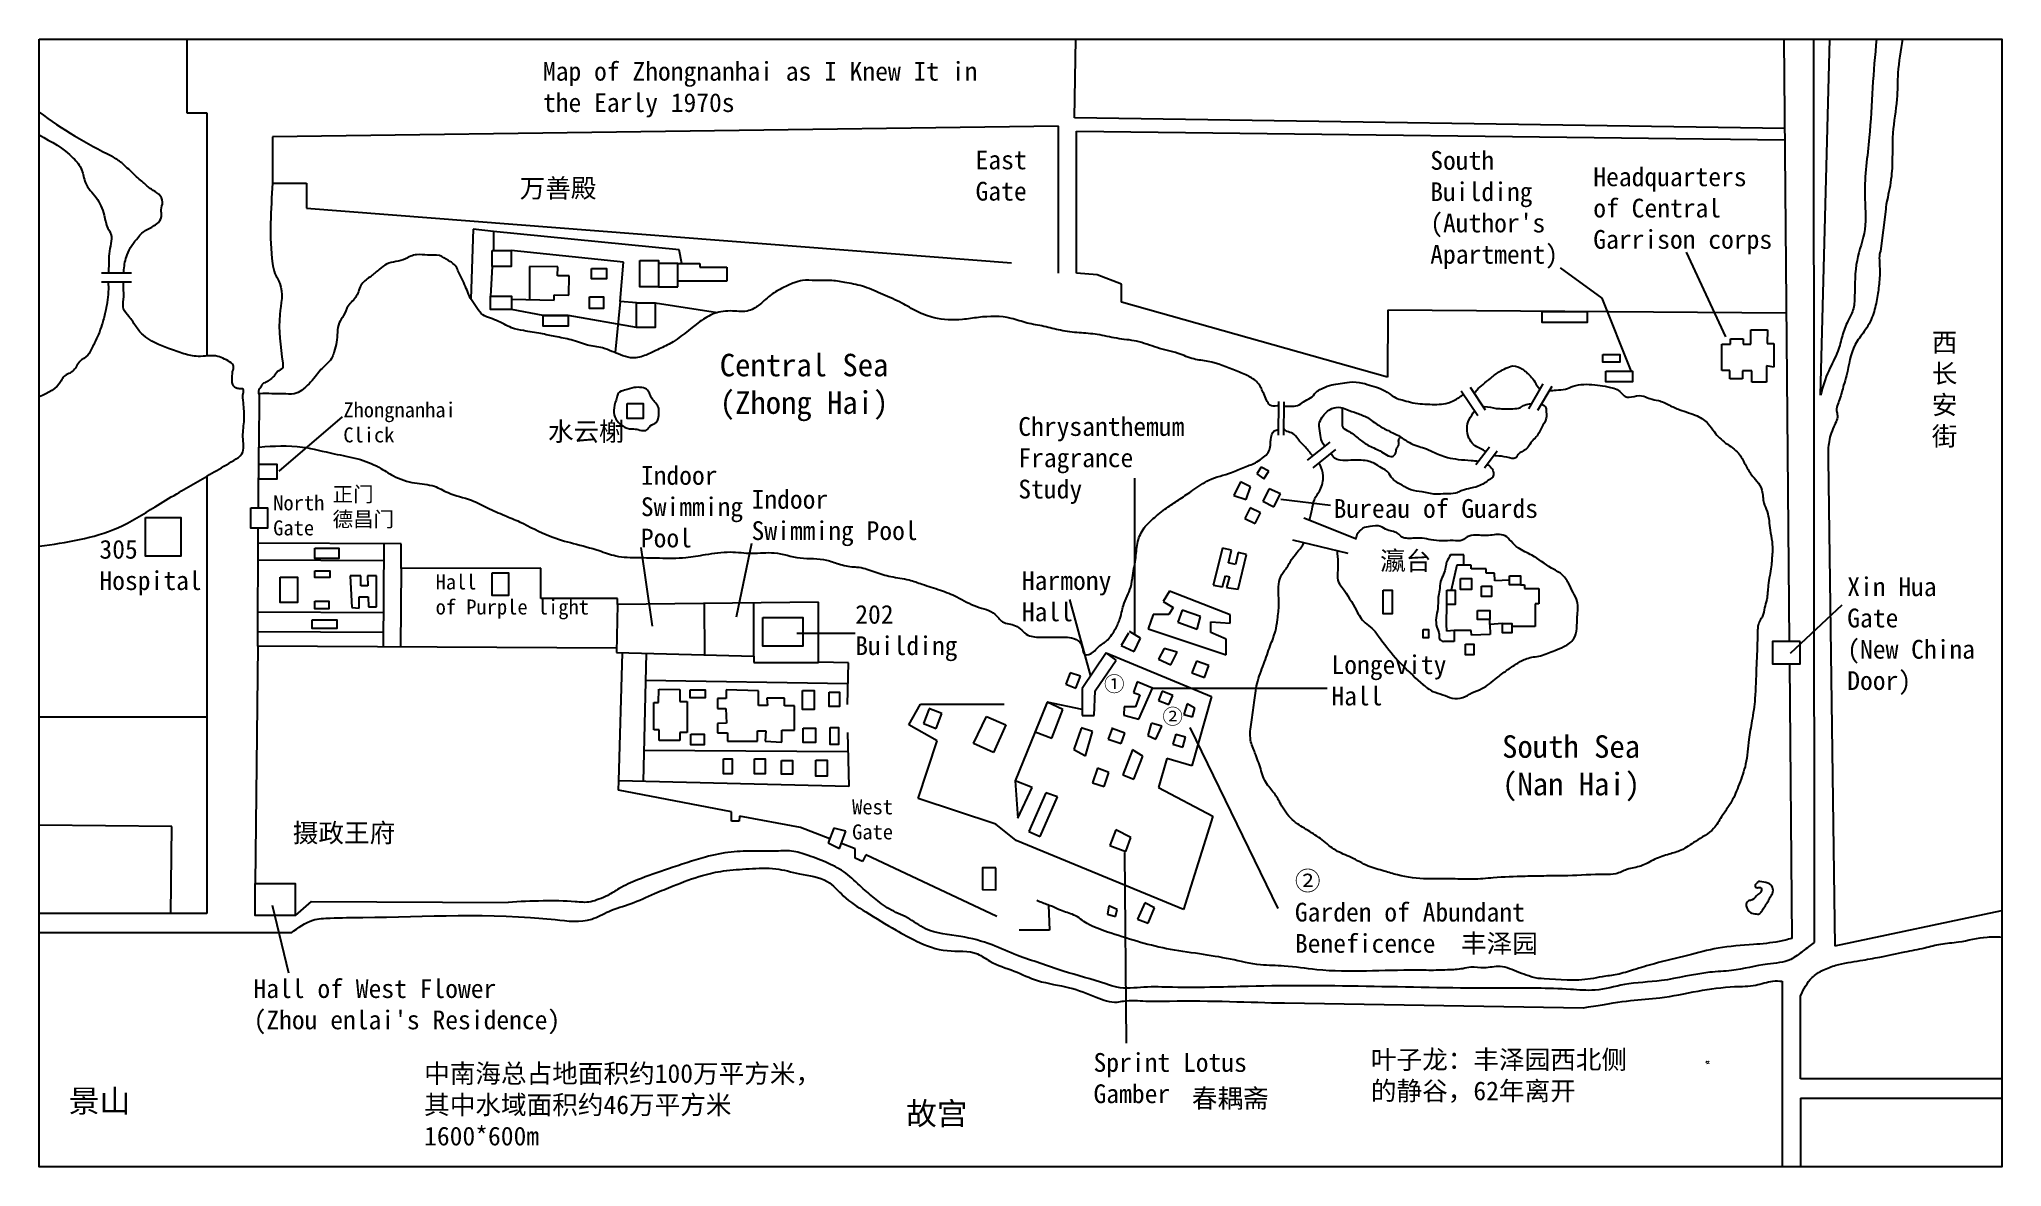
# Model space of a CAD drawing. Header units: millimetres. Extents: x 4473 to 6040, y 1902 to 2803.
import ezdxf

# ---------------------------------------------------------------- set-up
doc = ezdxf.new("R2010")
doc.units = ezdxf.units.MM
doc.linetypes.add('DOT', pattern=[0.25, 0, -0.25])
doc.layers.add('标注', color=5, linetype='Continuous')
doc.styles.add('w', font='', dxfattribs={"height": 15})
doc.styles.get('w').set_extended_font_data('SimSun')

msp = doc.modelspace()

# ---------------------------------------------------------------- linework, layer by layer
at = {"linetype": 'ByBlock'}
for p, q in [((4590.5, 2802.9), (4590.5, 2744.1)), ((5299.4, 2740), (5300.3, 2802.9)), ((5865.9, 2802.9), (5870, 2321.7)), ((5889.5, 2802.9), (5890.1, 2081.3)), ((5895.1, 2518.5), (5902.4, 2802.9)), ((4590.5, 2744.1), (4606.5, 2744.1)), ((4606.5, 2744.1), (4606.5, 2549.9)), ((5286.5, 2733.4), (4658.9, 2724.8)), ((5286.5, 2616.1), (5286.5, 2733.4)), ((5866.5, 2731.6), (5299.4, 2740)), ((5300.9, 2616.1), (5300.9, 2729.5)), ((5300.9, 2729.5), (5866.5, 2722.6)), ((5866.5, 2731.6), (5866.5, 2731.6)), ((4658.9, 2724.8), (4658.9, 2687.9)), ((4658.9, 2687.9), (4686.1, 2687.9)), ((4686.1, 2687.9), (4686.1, 2667.9)), ((4686.1, 2667.9), (5248.9, 2624.2)), ((5947.2, 2667.1), (5942.9, 2633.6)), ((4819.1, 2651.1), (4817.1, 2595.6)), ((4835.4, 2649.2), (4819.1, 2651.1)), ((4983.7, 2634.6), (4835.4, 2649.2)), ((4835.4, 2649.2), (4835.4, 2634.1)), ((4939.2, 2624.9), (4849.4, 2634.1)), ((4985.8, 2623.8), (4983.7, 2634.6)), ((4834.3, 2621.4), (4833, 2597.7)), ((4886.7, 2621.1), (4864, 2621.4)), ((4864, 2621.4), (4864, 2594.9)), ((4886.5, 2613.9), (4886.7, 2621.1)), ((4936.4, 2593.5), (4939.2, 2624.9)), ((4982.6, 2623.8), (4967.2, 2623.8)), ((4982.6, 2605.2), (4982.6, 2623.8)), ((4982.6, 2623.8), (5000.2, 2623.8)), ((5000.2, 2623.8), (5000.2, 2620.8)), ((5000.2, 2620.8), (5021.7, 2620.8)), ((5021.7, 2620.8), (5021.7, 2609.7)), ((4522.2, 2616.2), (4546.2, 2616.2)), ((4522.2, 2609), (4546.2, 2609.2)), ((4895.8, 2613.8), (4886.5, 2613.9)), ((4895.6, 2598.4), (4895.8, 2613.8)), ((4967.2, 2605.2), (4982.6, 2605.2)), ((5021.7, 2609.7), (4982.6, 2609.7)), ((5317.3, 2614.6), (5300.9, 2616.1)), ((5336.7, 2607.2), (5317.3, 2614.6)), ((5336.7, 2592.9), (5336.7, 2607.2)), ((4849.7, 2595.3), (4849.7, 2595.3)), ((4849.7, 2595.3), (4883.7, 2594.4)), ((4875, 2582.1), (4849.7, 2587.1)), ((4883.7, 2594.4), (4883.8, 2598.7)), ((4883.8, 2598.7), (4895.6, 2598.4)), ((4936.4, 2593.5), (4932.6, 2552.5)), ((4949.4, 2592.2), (4936.4, 2593.5)), ((4964.5, 2592.2), (5014.3, 2584.5)), ((5549.2, 2532.9), (5336.7, 2592.9)), ((5549.5, 2586.4), (5549.2, 2532.9)), ((5867.7, 2584.1), (5549.5, 2586.4)), ((4894.9, 2582.1), (4875, 2582.1)), ((4949.4, 2572.5), (4894.9, 2582.1)), ((5839.5, 2559.2), (5839.5, 2570.8)), ((5839.5, 2570.8), (5852.7, 2570.8)), ((5852.7, 2570.8), (5852.4, 2559.9)), ((5867.7, 2584.1), (5867.7, 2584.1)), ((5816.2, 2538.3), (5816.2, 2559.4)), ((5816.2, 2559.4), (5823.2, 2559.4)), ((5823.2, 2559.4), (5823.2, 2563.6)), ((5823.2, 2563.6), (5833.3, 2563.6)), ((5833.3, 2563.6), (5833.3, 2559.2)), ((5833.3, 2559.2), (5839.5, 2559.2)), ((5852.4, 2559.9), (5857.9, 2559.9)), ((5857.9, 2559.9), (5857.9, 2540.9)), ((5857.9, 2540.9), (5851.8, 2541.9)), ((5851.8, 2541.9), (5851.8, 2528.9)), ((5615.3, 2524.8), (5627.2, 2506.9)), ((5673.4, 2527.5), (5661.8, 2507.7)), ((5680.4, 2525.4), (5669.1, 2506.3)), ((5822.7, 2538.3), (5816.2, 2538.3)), ((5822.7, 2531.6), (5822.7, 2538.3)), ((5832.8, 2531.6), (5822.7, 2531.6)), ((5840.2, 2538.1), (5832.8, 2538.1)), ((5832.8, 2538.1), (5832.8, 2531.6)), ((5840.2, 2528.9), (5840.2, 2538.1)), ((5851.8, 2528.9), (5840.2, 2528.9)), ((4648.3, 2519.5), (4647.8, 2477.1)), ((5462.2, 2513.5), (5462, 2486.7)), ((5466.6, 2513.3), (5466.3, 2486.5)), ((5608.2, 2522.1), (5621.3, 2502.3)), ((4647.6, 2428.6), (4647.8, 2477.1)), ((5485.4, 2466.7), (5503.6, 2481.1)), ((5630.6, 2477), (5619.9, 2462.8)), ((5448.4, 2461), (5444.9, 2455.6)), ((5454.6, 2457.8), (5448.4, 2461)), ((5489.8, 2460.6), (5507.9, 2475.1)), ((5636.9, 2473.9), (5626.6, 2460.3)), ((5901.2, 2467.4), (5906.5, 2078.7)), ((4606.5, 2453.8), (4606.5, 2104.3)), ((5431.8, 2449.4), (5426.5, 2438.5)), ((5439.9, 2445.3), (5431.8, 2449.4)), ((5436.3, 2435.1), (5439.9, 2445.3)), ((5444.9, 2455.6), (5450.6, 2451.8)), ((5450.6, 2451.8), (5454.6, 2457.8)), ((5426.5, 2438.5), (5436.3, 2435.1)), ((5454.8, 2443.7), (5449.7, 2433.9)), ((5449.7, 2433.9), (5458.5, 2429.4)), ((5463.7, 2439.6), (5454.8, 2443.7)), ((5458.5, 2429.4), (5463.7, 2439.6)), ((5439.5, 2428.5), (5435.2, 2420.1)), ((5435.2, 2420.1), (5443.5, 2415.9)), ((5447.9, 2424.6), (5439.5, 2428.5)), ((5443.5, 2415.9), (5447.9, 2424.6)), ((5482.5, 2420.5), (5524.4, 2403.7)), ((4647.1, 2318.1), (4647.5, 2412.3)), ((4761.5, 2399.7), (4647.5, 2400.2)), ((4747.7, 2399.7), (4747.2, 2317.5)), ((4761.5, 2380), (4761.5, 2399.7)), ((5473.4, 2402.9), (5517.6, 2392.3)), ((4747.6, 2386.2), (4647.4, 2386.6)), ((5417.6, 2396.3), (5410, 2366.7)), ((5424.6, 2394.7), (5417.6, 2396.2)), ((5422.3, 2384.5), (5424.6, 2394.7)), ((5428, 2383.3), (5422.3, 2384.5)), ((5430.1, 2392.7), (5428, 2383.3)), ((5430, 2363.5), (5436.7, 2391.1)), ((5436.7, 2391.1), (5430.1, 2392.7)), ((5610.3, 2390.9), (5599.7, 2390.9)), ((5604.5, 2382.7), (5600, 2362.8)), ((5616.1, 2382.7), (5604.5, 2382.7)), ((5610.3, 2382.7), (5610.3, 2390.9)), ((5616.1, 2379.8), (5616.1, 2382.7)), ((4720.9, 2374.3), (4722.1, 2349)), ((4729.3, 2374.3), (4720.9, 2374.3)), ((4729.3, 2366.1), (4729.3, 2374.3)), ((4741.8, 2374.3), (4734.6, 2374.3)), ((4734.6, 2374.3), (4735, 2366.1)), ((4741.8, 2349.4), (4741.8, 2374.3)), ((4761.5, 2380), (4761.1, 2317.5)), ((4873.1, 2380.4), (4761.5, 2380)), ((4873.1, 2356), (4873.1, 2380.4)), ((5410, 2366.7), (5417.5, 2365.4)), ((5417.5, 2365.4), (5419.8, 2374.1)), ((5419.8, 2374.1), (5423, 2373.3)), ((5423, 2373.3), (5420.8, 2364.8)), ((5628, 2379.8), (5616.1, 2379.8)), ((5628, 2376.4), (5628, 2379.8)), ((5634.7, 2376.4), (5628, 2376.4)), ((5635, 2370.1), (5634.7, 2376.4)), ((5646.6, 2370.6), (5635, 2370.1)), ((5655.4, 2367), (5658.7, 2367)), ((5658.7, 2367), (5658.7, 2364.2)), ((4728, 2348.4), (4728, 2357.5)), ((4728, 2357.5), (4735.2, 2357.5)), ((4735, 2366.1), (4729.3, 2366.1)), ((4735.2, 2357.5), (4735.6, 2349.4)), ((4934.3, 2356), (4873.1, 2356)), ((4934.3, 2351.2), (4933.6, 2313)), ((4934.3, 2351.2), (4934.3, 2356)), ((5094.8, 2353.1), (4934.3, 2351.2)), ((5004.1, 2311), (5003.7, 2352)), ((5043.2, 2309.9), (5043.2, 2352.5)), ((5094.8, 2305), (5094.8, 2353.1)), ((5375.1, 2361.9), (5370.1, 2353.8)), ((5370.1, 2353.8), (5378, 2348.9)), ((5423.7, 2343.1), (5375.1, 2361.9)), ((5420.8, 2364.8), (5430, 2363.5)), ((5596.3, 2335.7), (5596.7, 2351.3)), ((5658.7, 2364.2), (5670.1, 2364.2)), ((5670.1, 2351.8), (5667.2, 2351.8)), ((5667.2, 2351.8), (5667.2, 2333.7)), ((5670.1, 2364.2), (5670.1, 2351.8)), ((4747.4, 2344.6), (4647.2, 2345.1)), ((4722.1, 2349), (4728, 2348.4)), ((4735.6, 2349.4), (4741.8, 2349.4)), ((5362.2, 2343.2), (5358.2, 2331.8)), ((5374.5, 2343.2), (5362.2, 2343.2)), ((5378, 2348.9), (5374.5, 2343.2)), ((5381.8, 2337.1), (5397.3, 2331.6)), ((5385.2, 2346.7), (5381.9, 2337.1)), ((5399.8, 2341.6), (5385.2, 2346.7)), ((5397.3, 2331.6), (5399.8, 2341.6)), ((5408.2, 2329), (5408.2, 2337.4)), ((5408.2, 2337.4), (5423.7, 2336.3)), ((5423.7, 2336.3), (5423.7, 2343.1)), ((5596.7, 2330), (5596.3, 2335.7)), ((5631, 2335.2), (5631, 2339.3)), ((5641, 2336.1), (5631, 2335.2)), ((5631, 2335.2), (5631.2, 2327.2)), ((4647.2, 2329.7), (4747.3, 2329.1)), ((5342.5, 2328.4), (5336.6, 2318.4)), ((5351.9, 2324.4), (5343.3, 2329.6)), ((5347, 2313.7), (5351.9, 2324.4)), ((5358.2, 2331.8), (5420.3, 2311.2)), ((5420.3, 2323.7), (5408.2, 2329)), ((5420.3, 2311.2), (5420.3, 2323.7)), ((5602.6, 2321.6), (5594, 2321.6)), ((5602.6, 2330.4), (5596.7, 2330)), ((5616.2, 2330.4), (5602.6, 2330.4)), ((5602.6, 2330.4), (5602.6, 2321.6)), ((5616.3, 2326.8), (5616.2, 2330.4)), ((5631.2, 2327.2), (5616.3, 2326.8)), ((5667.2, 2333.7), (5648.5, 2333.7)), ((4647.1, 2318.1), (4644.9, 2128.3)), ((4933.6, 2316.5), (4647.1, 2318.1)), ((4933.6, 2316.5), (4933.6, 2316.5)), ((4933.6, 2313), (5043.2, 2309.9)), ((4935.4, 2210.3), (4938.3, 2312.8)), ((4957.3, 2312.3), (4954.8, 2209.9)), ((5043.2, 2309.9), (5043.1, 2305)), ((5043.1, 2305), (5094.8, 2305)), ((5118.7, 2304.8), (5094.8, 2305.3)), ((5118.1, 2271.4), (5118.7, 2304.8)), ((5324.7, 2312.6), (5305.5, 2284.2)), ((5315.8, 2282.4), (5332.5, 2306.9)), ((5332.5, 2306.9), (5324.7, 2312.6)), ((5324.7, 2312.6), (5408.8, 2277.8)), ((5336.6, 2318.4), (5347, 2313.7)), ((5371, 2316.2), (5366.5, 2307.7)), ((5366.5, 2307.7), (5376.2, 2303)), ((5381.2, 2313.3), (5371, 2316.2)), ((5376.2, 2303), (5381.2, 2313.3)), ((5396.7, 2306), (5392.9, 2296.8)), ((5406.6, 2302.5), (5396.7, 2306)), ((5870.2, 2303.9), (5872.1, 2084.4)), ((4956.8, 2290.8), (5118.4, 2288.1)), ((5295.9, 2296.6), (5292.4, 2287.7)), ((5304.2, 2294), (5295.9, 2296.6)), ((5300.4, 2284.5), (5304.2, 2294)), ((5349.3, 2289.4), (5346.3, 2281)), ((5361.5, 2284.5), (5349.3, 2289.4)), ((5392.9, 2296.8), (5403.2, 2293)), ((5403.2, 2293), (5406.6, 2302.5)), ((4963.3, 2251.1), (4963.3, 2273.1)), ((4963.3, 2273.1), (4967.2, 2273.1)), ((4967.2, 2273.1), (4967.3, 2283.6)), ((4967.6, 2283.6), (4984.2, 2283.4)), ((4984.2, 2283.4), (4984.2, 2273.8)), ((4984.2, 2273.8), (4990.1, 2273.8)), ((4990.1, 2273.8), (4990.1, 2248.9)), ((5021, 2276.2), (5014.3, 2276.2)), ((5014.3, 2276.2), (5014.3, 2268.3)), ((5046.9, 2282.4), (5021, 2283.1)), ((5021, 2283.1), (5021, 2276.2)), ((5046.9, 2270.7), (5046.9, 2282.4)), ((5067.7, 2276.4), (5053.6, 2276.4)), ((5053.6, 2276.4), (5054.1, 2270.7)), ((5067.7, 2270.2), (5067.7, 2276.4)), ((5277.5, 2273.3), (5252, 2210.4)), ((5277.5, 2273.3), (5267.8, 2249.5)), ((5290, 2267.3), (5277.5, 2273.3)), ((5305.5, 2267.3), (5277.5, 2273.3)), ((5292.4, 2287.7), (5300.4, 2284.5)), ((5305.5, 2284.2), (5305.5, 2262.5)), ((5315.1, 2262.5), (5315.8, 2282.4)), ((5346.3, 2281), (5351.4, 2279.2)), ((5351.4, 2279.2), (5348, 2269.4)), ((5350.8, 2259.8), (5361.5, 2284.5)), ((5369.2, 2282), (5366.5, 2274.7)), ((5366.5, 2274.7), (5374.5, 2271.3)), ((5377.7, 2278.7), (5369.2, 2282)), ((5374.5, 2271.3), (5377.7, 2278.7)), ((5408.8, 2277.8), (5393.1, 2222.5)), ((4606.5, 2261.2), (4472.6, 2261.2)), ((5014.3, 2268.3), (5020.8, 2268.3)), ((5020.8, 2268.3), (5021.5, 2256.6)), ((5054.1, 2270.7), (5046.9, 2270.7)), ((5075.6, 2270.2), (5067.7, 2270.2)), ((5075.6, 2250.8), (5075.6, 2270.2)), ((5167, 2255.2), (5176.3, 2271.6)), ((5176.3, 2271.6), (5243.1, 2271.6)), ((5182.9, 2267.5), (5178.6, 2256.1)), ((5193.3, 2264.3), (5183.1, 2268.2)), ((5188.8, 2252.3), (5193.3, 2264.3)), ((5218.6, 2240.2), (5229.1, 2261.8)), ((5229.1, 2261.8), (5244.4, 2255.1)), ((5281.3, 2244.4), (5290, 2267.3)), ((5305.5, 2262.5), (5315.1, 2262.5)), ((5339, 2269.4), (5338.8, 2262.8)), ((5338.8, 2262.8), (5350.8, 2259.8)), ((5348, 2269.4), (5339, 2269.4)), ((5389.2, 2272), (5386.7, 2263.5)), ((5386.7, 2263.5), (5393.6, 2261.5)), ((5395.4, 2268.5), (5389.2, 2272)), ((5393.6, 2261.5), (5395.4, 2268.5)), ((4967.6, 2251.1), (4963.3, 2251.1)), ((4967.6, 2242.5), (4967.6, 2251.1)), ((4984.2, 2242.5), (4967.6, 2242.5)), ((4990.1, 2248.9), (4984.2, 2248.9)), ((4984.2, 2248.9), (4984.2, 2242.5)), ((5021.5, 2256.6), (5014.3, 2256.1)), ((5014.3, 2256.1), (5014.3, 2248.7)), ((5014.3, 2248.7), (5022.2, 2248.7)), ((5022.2, 2248.7), (5022.2, 2242.2)), ((5022.2, 2242.2), (5046.2, 2242.2)), ((5046.2, 2242.2), (5046.2, 2250.3)), ((5046.2, 2250.3), (5052.7, 2250.3)), ((5052.7, 2250.3), (5052.2, 2242)), ((5052.2, 2242), (5065.6, 2241.2)), ((5065.6, 2241.2), (5065.6, 2250.8)), ((5065.6, 2250.8), (5075.6, 2250.8)), ((5118.1, 2248.9), (5119.1, 2205.9)), ((5189.7, 2242.3), (5167, 2255.2)), ((5174.5, 2196.3), (5189.7, 2242.3)), ((5178.6, 2256.1), (5188.8, 2252.3)), ((5244.4, 2255.1), (5234.7, 2233.1)), ((5267.8, 2249.5), (5281.3, 2244.4)), ((5304.5, 2252.1), (5298.8, 2235.5)), ((5313.7, 2249.7), (5304.7, 2252.7)), ((5308.1, 2230.5), (5313.7, 2249.7)), ((5329.7, 2252.9), (5326.2, 2243.6)), ((5326.2, 2243.6), (5336.5, 2240.1)), ((5339.4, 2248.5), (5329.5, 2252.3)), ((5336.5, 2240.1), (5339.4, 2248.5)), ((5360.5, 2256.1), (5357.8, 2246.6)), ((5357.8, 2246.6), (5364.2, 2243.6)), ((5369.1, 2254.1), (5360.7, 2256.6)), ((5364.2, 2243.6), (5369.1, 2254.1)), ((5380.2, 2247.6), (5377.7, 2239.6)), ((5387.9, 2245.3), (5380.2, 2247.5)), ((5385.7, 2237.4), (5387.9, 2245.3)), ((4955.4, 2234.9), (5118.4, 2233.9)), ((5234.7, 2233.1), (5218.6, 2240.2)), ((5298.8, 2235.5), (5308.1, 2230.5)), ((5345.7, 2235.1), (5337.9, 2215.2)), ((5353.9, 2230.2), (5345.7, 2235.1)), ((5346.7, 2211.8), (5353.9, 2230.2)), ((5373, 2228.2), (5366.5, 2205.1)), ((5393.1, 2222.5), (5373, 2228.2)), ((5377.7, 2239.6), (5385.7, 2237.4)), ((4935.2, 2202.9), (4935.4, 2210.3)), ((5119.1, 2205.9), (4935.4, 2210.3)), ((5252, 2210.4), (5254, 2180.5)), ((5265.4, 2205), (5252, 2210.4)), ((5317.7, 2220.5), (5313.7, 2208.8)), ((5326.7, 2217.1), (5317.7, 2220.5)), ((5322.9, 2205.8), (5326.7, 2217.1)), ((5337.9, 2215.2), (5346.7, 2211.8)), ((5025.4, 2185.6), (4935.2, 2202.9)), ((5236.5, 2175.8), (5174.5, 2196.3)), ((5254, 2180.5), (5265.4, 2205)), ((5276.4, 2200.7), (5262.9, 2169.8)), ((5271.9, 2165.9), (5285.8, 2197.7)), ((5285.8, 2197.7), (5276.4, 2200.7)), ((5313.7, 2208.8), (5322.9, 2205.8)), ((5366.5, 2205.1), (5409.7, 2182.3)), ((5025.4, 2178.2), (5025.4, 2185.6)), ((5031.9, 2182.2), (5031.6, 2178.2)), ((5080.4, 2173.1), (5031.9, 2182.2)), ((5409.7, 2182.3), (5386.4, 2107.7)), ((4578.4, 2173.9), (4472.6, 2175.1)), ((4577.6, 2104.3), (4578.4, 2173.9)), ((5031.6, 2178.2), (5025.4, 2178.2)), ((5103.8, 2164), (5080.4, 2173.1)), ((5107, 2172.7), (5102.7, 2160.9)), ((5116.8, 2170.1), (5107, 2172.7)), ((5111.6, 2156.4), (5116.8, 2170.1)), ((5252.6, 2162.8), (5236.5, 2175.8)), ((5386.4, 2107.7), (5252.6, 2162.8)), ((5262.9, 2169.8), (5271.9, 2165.9)), ((5332.2, 2171.2), (5327.6, 2158.7)), ((5344.4, 2165.1), (5332.2, 2171.2)), ((5340.3, 2154), (5344.4, 2165.1)), ((5102.7, 2160.9), (5111.6, 2156.4)), ((5124.1, 2156), (5113.1, 2160.3)), ((5124.1, 2148.7), (5124.1, 2156)), ((5130.1, 2145.9), (5124.1, 2148.7)), ((5132.7, 2151.4), (5130.1, 2145.9)), ((5237.4, 2102.1), (5132.7, 2151.4)), ((5327.6, 2158.7), (5340.3, 2154)), ((4606.5, 2104.3), (4472.6, 2104.3)), ((4689.6, 2114), (4676.8, 2102.9)), ((4689.6, 2114), (4847, 2113.3)), ((5278.6, 2111.1), (5279.2, 2091.2)), ((5326.6, 2110.5), (5325.6, 2103.9)), ((5325.6, 2103.9), (5332.1, 2102.1)), ((5333.5, 2107.5), (5326.6, 2110.5)), ((5332.1, 2102.1), (5333.5, 2107.5)), ((5355.5, 2112.8), (5349.5, 2100)), ((5363.1, 2108.9), (5355.5, 2112.8)), ((5358.1, 2096.6), (5363.1, 2108.9)), ((5906.5, 2078.7), (6039.8, 2106.8)), ((4673.9, 2088.9), (4472.6, 2088.9)), ((5279.2, 2091.2), (5255.2, 2091.2)), ((5349.5, 2100), (5358.1, 2096.6)), ((5864.5, 2050.4), (5864.5, 1902.1)), ((5879.1, 1972.4), (5879.1, 2038.5)), ((5467, 2032.9), (5705.7, 2029.1)), ((6039.8, 1972.4), (5879.1, 1972.4)), ((5879.1, 1956.8), (5879.1, 1902.1)), ((5879.1, 1956.8), (6039.8, 1956.8))]:
    msp.add_line(p, q, dxfattribs=at)
for points in [[(4472.6, 2802.9), (6039.8, 2802.9), (6039.8, 1902.1), (4472.6, 1902.1)], [(4834.3, 2634.1), (4849.4, 2634.1), (4849.4, 2621.4), (4834.3, 2621.4)], [(4913.5, 2619.8), (4925.5, 2619.8), (4925.5, 2611.5), (4913.5, 2611.5)], [(4952.3, 2626.1), (4967.2, 2626.1), (4967.2, 2605.2), (4952.3, 2605.2)], [(4833, 2597.7), (4849.7, 2597.7), (4849.7, 2587.1), (4833, 2587.1)], [(4911.9, 2597.2), (4923.1, 2597.2), (4923.1, 2587.9), (4911.9, 2587.9)], [(4949.4, 2592.2), (4964.5, 2592.2), (4964.5, 2572.5), (4949.4, 2572.5)], [(4875, 2582.1), (4894.9, 2582.1), (4894.9, 2573.6), (4875, 2573.6)], [(5672.8, 2585.5), (5708.6, 2585.5), (5708.6, 2576.7), (5672.8, 2576.7)], [(5721.1, 2551.1), (5734.9, 2551.1), (5734.9, 2545), (5721.1, 2545)], [(5723.7, 2537.6), (5744.8, 2537.6), (5744.8, 2529.1), (5723.7, 2529.1)], [(4942.1, 2511.8), (4954.9, 2511.8), (4954.9, 2500), (4942.1, 2500)], [(4647.8, 2463.5), (4662.4, 2463.5), (4662.4, 2451.4), (4647.8, 2451.4)], [(4557.3, 2420.9), (4585.7, 2420.9), (4585.7, 2389.9), (4557.3, 2389.9)], [(4641.6, 2428.6), (4654.9, 2428.6), (4654.9, 2412.3), (4641.6, 2412.3)], [(4692.5, 2396.3), (4711.8, 2396.3), (4711.8, 2388), (4692.5, 2388)], [(4664.9, 2373.2), (4678.9, 2373.2), (4678.9, 2352.8), (4664.9, 2352.8)], [(4692.5, 2378.1), (4704.6, 2378.1), (4704.6, 2372.8), (4692.5, 2372.8)], [(4834.2, 2376.6), (4847.4, 2376.6), (4847.4, 2358.4), (4834.2, 2358.4)], [(5607.6, 2372.1), (5616.4, 2372.1), (5616.4, 2363.3), (5607.6, 2363.3)], [(5646.6, 2374.3), (5655.4, 2374.3), (5655.4, 2367), (5646.6, 2367)], [(4692.5, 2353.9), (4703.9, 2353.9), (4703.9, 2347.8), (4692.5, 2347.8)], [(5545.9, 2362.8), (5553.1, 2362.8), (5553.1, 2343.8), (5545.9, 2343.8)], [(5596.7, 2362.8), (5603.3, 2362.8), (5603.3, 2351.3), (5596.7, 2351.3)], [(5624.2, 2366), (5632.2, 2366), (5632.2, 2357.7), (5624.2, 2357.7)], [(4690.6, 2339.1), (4710.3, 2339.1), (4710.3, 2332), (4690.6, 2332)], [(5050.5, 2341), (5082.4, 2341), (5082.4, 2317.9), (5050.5, 2317.9)], [(5621, 2346.5), (5631.1, 2346.5), (5631.1, 2339.3), (5621, 2339.3)], [(5641, 2336.1), (5648.5, 2336.1), (5648.5, 2328.6), (5641, 2328.6)], [(5577.7, 2331.2), (5582.1, 2331.2), (5582.1, 2324.7), (5577.7, 2324.7)], [(5611.6, 2319.5), (5618.3, 2319.5), (5618.3, 2311.2), (5611.6, 2311.2)], [(5878.7, 2321.7), (5856.6, 2321.7), (5856.6, 2303.9), (5878.7, 2303.9)], [(4992.3, 2283.1), (5004.3, 2283.1), (5004.3, 2276.7), (4992.3, 2276.7)], [(5082.2, 2282.6), (5091.4, 2282.6), (5091.4, 2267.3), (5082.2, 2267.3)], [(5103.4, 2281.3), (5111.6, 2281.3), (5111.6, 2269.7), (5103.4, 2269.7)], [(4993, 2247.7), (5003.6, 2247.7), (5003.6, 2239.1), (4993, 2239.1)], [(5082.6, 2252.6), (5092.5, 2252.6), (5092.5, 2241), (5082.6, 2241)], [(5104.1, 2253), (5110.9, 2253), (5110.9, 2239.3), (5104.1, 2239.3)], [(5019.1, 2228.1), (5025.9, 2228.1), (5025.9, 2216.1), (5019.1, 2216.1)], [(5043.7, 2228.1), (5052.2, 2228.1), (5052.2, 2216.1), (5043.7, 2216.1)], [(5065.2, 2226.7), (5074, 2226.7), (5074, 2215.8), (5065.2, 2215.8)], [(5092.8, 2227), (5101.7, 2227), (5101.7, 2214.1), (5092.8, 2214.1)], [(5236.4, 2140.8), (5225.9, 2140.8), (5225.9, 2123.5), (5236.4, 2123.3)], [(4644.9, 2128.3), (4676.8, 2128.3), (4676.8, 2102.9), (4644.9, 2102.9)]]:
    msp.add_lwpolyline(points, close=True, dxfattribs=at)
at = {"linetype": 'DOT'}
msp.add_circle((5804.9, 1985.4), 1, dxfattribs=at)
at = {"linetype": 'ByBlock'}
msp.add_arc((4680.3, 3022.3), 346.7, 233.1855, 244.4528, dxfattribs=at)
for points in [[(5939.7, 2802.9), (5936.6, 2764.2), (5934, 2724.3), (5930.4, 2678.8), (5930.4, 2650.9), (5924.2, 2626.1), (5922.3, 2597.6), (5920.9, 2586.4), (5916.9, 2577.7), (5912.5, 2566.1), (5908.9, 2553.7), (5901.6, 2538.1), (5895.1, 2518.5)], [(4658.9, 2687.9), (4658.9, 2623.8), (4660.7, 2615.8), (4664.7, 2607.7), (4664.7, 2583), (4667, 2544), (4666.7, 2540.1), (4662.9, 2537.4), (4660.7, 2534.5), (4657.9, 2531.8), (4654.4, 2529.3), (4651, 2527.5), (4648.9, 2524.1), (4648, 2522.8), (4648.3, 2519.5), (4648.4, 2519.5)], [(4947.6, 2524.7), (4958.4, 2522.5), (4960.2, 2519.2), (4961.9, 2515.7), (4967, 2508.7), (4967.4, 2505), (4966.8, 2499.5), (4965.2, 2496.8), (4960.5, 2494), (4957.8, 2490.9), (4948.4, 2491.5), (4943.9, 2491.7), (4936.5, 2495.4), (4932.2, 2501.1), (4931.6, 2508.5), (4933.8, 2516.7), (4935.1, 2520.2), (4940, 2522.4), (4947.6, 2524.7)], [(5513, 2508.5), (5513, 2503.1), (5513, 2498.2), (5513.6, 2493), (5518.6, 2489.5), (5526.7, 2483.4), (5534.6, 2478.1), (5544.5, 2473.3), (5549.9, 2470.1), (5553.8, 2469.9), (5555.7, 2472), (5556.4, 2475.4), (5558.2, 2479.2), (5558.2, 2482.7), (5559.7, 2485.1)], [(5509, 2394.4), (5509.6, 2384.7), (5509.6, 2378.6), (5509.6, 2370.6), (5513, 2364.9), (5524.4, 2346.6), (5531.3, 2336.7), (5537, 2332.1), (5542.7, 2325.2), (5546.9, 2319.5), (5577.8, 2287.2), (5585.4, 2281.9), (5593.4, 2279.2), (5601, 2276.5), (5609.4, 2276.9), (5616.6, 2280.7), (5624.6, 2284.1), (5636.4, 2292.5), (5644.4, 2298.6), (5652.4, 2303.9), (5660.4, 2308.1), (5671.5, 2310.4), (5682.9, 2314.6), (5690.1, 2317.6), (5698.1, 2324.1), (5700.4, 2332.1), (5700.8, 2341.6), (5700.8, 2353.8), (5697.4, 2361), (5693.9, 2368.2), (5688.2, 2375.5), (5680.2, 2380.4), (5664.5, 2390.6), (5653.6, 2396.5), (5647.9, 2401.8), (5643.1, 2406.1), (5637.3, 2407.2), (5631.4, 2406.6), (5619.6, 2406.6), (5612.9, 2405.3), (5608.9, 2402.6), (5601.7, 2402.3), (5592.6, 2402.1), (5584.1, 2402.9), (5576.9, 2404.2), (5569.4, 2404.2), (5560, 2405.8), (5558.4, 2407.4), (5549.1, 2410.9), (5543.7, 2413.6), (5535.2, 2413.6), (5529.6, 2412.2), (5528, 2410.9), (5525.3, 2407.7), (5523.8, 2404)], [(5599.7, 2390.9), (5596.5, 2385.2), (5595.7, 2381), (5594, 2375.5), (5591.7, 2369.6), (5590.8, 2362.5), (5589.8, 2356.8), (5589.4, 2348), (5588.1, 2340.7), (5588.7, 2333.1), (5590.4, 2327.6), (5590.8, 2323.9), (5594, 2321.6)], [(5846.5, 2130.1), (5856.8, 2125.3), (5856.6, 2120.4), (5854.9, 2117.4), (5852.9, 2113.7), (5848, 2106.1), (5846.5, 2104.3), (5842.5, 2104.2), (5838.3, 2105.7), (5836.3, 2108.8), (5835.7, 2112.1), (5837.6, 2114.4), (5840.5, 2115.3), (5845.1, 2119.6), (5847.8, 2122.3), (5847.2, 2125.2), (5843.5, 2125.1), (5842.9, 2127.3), (5844, 2128.3), (5844.8, 2129.4), (5846.5, 2130.1)], [(5662, 2054.5), (5654.2, 2057.3), (5639.2, 2062), (5626.5, 2061), (5615.9, 2061.4), (5609.4, 2060.3), (5597.3, 2059.3), (5588.1, 2059), (5572.3, 2059.1), (5492.7, 2059.5), (5466.8, 2062.4), (5447.8, 2063.4), (5423.8, 2067.9), (5399.2, 2072.1), (5372.7, 2076.3), (5325.7, 2089.6), (5309.5, 2096.4), (5298.8, 2103.2), (5288.2, 2107), (5281.7, 2109.9), (5278.1, 2111.2), (5269.2, 2114.8)], [(5879.1, 2038.5), (5888.4, 2053.3), (5897, 2059.1), (5907.4, 2063), (5926.8, 2066.8), (5942.5, 2069.6), (5962.3, 2073.7), (5978.3, 2077), (5991.2, 2080), (6005.2, 2081.7), (6028.2, 2085.6), (6039.8, 2085.6)]]:
    msp.add_spline(points, degree=3, dxfattribs=at)
for points, knots in [([(5960.6, 2802.9), (5959.1, 2794), (5956.3, 2778.1), (5956.7, 2752.9), (5951.3, 2726.3), (5953.4, 2700), (5949.2, 2678.4), (5947, 2668.8), (5947.2, 2667.1)], [0, 0, 0, 0, 27.189451, 48.203678, 75.320445, 107.737653, 127.171335, 139.647365, 139.647365, 139.647365, 139.647365]), ([(4472.6, 2726.4), (4482.2, 2721.1), (4495.3, 2714), (4507.4, 2699.3), (4508.6, 2686.4), (4519, 2676.7), (4524.6, 2664), (4526, 2653.3), (4530.8, 2646.7), (4529.9, 2639.3), (4528, 2631.7), (4528.1, 2623.7), (4527.9, 2618.6), (4527.8, 2616.2)], [0, 0, 0, 0, 32.795351, 44.360394, 55.139927, 69.746594, 85.128489, 96.200114, 101.47327, 108.772594, 117.124221, 125.3416, 132.440702, 132.440702, 132.440702, 132.440702]), ([(4540, 2616.2), (4540.1, 2617.1), (4540.4, 2621.9), (4541.7, 2629.7), (4546.3, 2638.2), (4551.5, 2644.9), (4557.9, 2651.4), (4566.1, 2654), (4570.9, 2660.6), (4569.4, 2666.9), (4572, 2673), (4568.4, 2679.8), (4561.4, 2683), (4554.9, 2689.1), (4546.8, 2695.9), (4539.4, 2703.8), (4533.4, 2707.7), (4530.8, 2709.4)], [389.316192, 389.316192, 389.316192, 389.316192, 391.788216, 403.897071, 412.468869, 420.501235, 429.548759, 439.043967, 445.880534, 451.355026, 457.505978, 464.581334, 471.587786, 480.238087, 491.231018, 503.288269, 512.578053, 512.578053, 512.578053, 512.578053]), ([(5942.9, 2633.6), (5941.6, 2630.5), (5942.7, 2619.2), (5942.1, 2608.1), (5940.1, 2594.7), (5937.3, 2581.6), (5930.7, 2569.6), (5919, 2556), (5917.8, 2539.8), (5913, 2525.3), (5911.1, 2515.7), (5907, 2507.8), (5909.5, 2500.6), (5904.6, 2492.1), (5901, 2480.5), (5901.1, 2471.6), (5901.2, 2467.4)], [172.653868, 172.653868, 172.653868, 172.653868, 183.404818, 197.560559, 210.018091, 223.191316, 237.691881, 250.483272, 276.063775, 284.151816, 296.001464, 306.298788, 307.972213, 318.380416, 332.676406, 345.007645, 345.007645, 345.007645, 345.007645]), ([(5462.4, 2510), (5462, 2510), (5459.5, 2509.9), (5455, 2509.4), (5452.6, 2515), (5449.9, 2520.6), (5446.8, 2528.4), (5438.3, 2534.2), (5424.5, 2539.4), (5410.1, 2545.5), (5393.9, 2546.9), (5380.9, 2552.9), (5365.2, 2555.9), (5349.4, 2562.4), (5333, 2563.4), (5318, 2567.5), (5302.8, 2568.2), (5288.5, 2569.9), (5274.9, 2573.8), (5261.5, 2575.6), (5244.8, 2582), (5226.9, 2581.6), (5206.7, 2578.1), (5189.6, 2578.7), (5173.5, 2584.9), (5160.8, 2593), (5146.4, 2598.6), (5132.2, 2605.5), (5118.3, 2608.2), (5105.2, 2610.6), (5093.4, 2609.7), (5083.2, 2610.8), (5074.4, 2608.2), (5066.2, 2604.3), (5056.6, 2599.1), (5050.2, 2592.6), (5044.2, 2588.1), (5037.1, 2584.6), (5025.6, 2586.4), (5011.8, 2584.9), (4995, 2574.4), (4981.6, 2561.5), (4965.5, 2554.6), (4955.8, 2549.6), (4945.6, 2547.4), (4937, 2550.7), (4929.7, 2553.6), (4921.2, 2557.1), (4909.8, 2558), (4897.7, 2563.2), (4885, 2565.1), (4872.4, 2568.1), (4860.7, 2569.7), (4848.4, 2572.2), (4838.1, 2578.9), (4826.1, 2581.5), (4821, 2590), (4816.6, 2595.8), (4814.2, 2602.3), (4811.6, 2608.8), (4807.9, 2615.3), (4805.4, 2622.8), (4798.5, 2626.5), (4792, 2631.2), (4782.8, 2630), (4775.2, 2631.3), (4769.1, 2629.8), (4764.1, 2626.7), (4757.4, 2625.3), (4749.9, 2623.8), (4743.7, 2618.8), (4737.5, 2613.3), (4728.8, 2607.9), (4726.9, 2597), (4718.8, 2590.7), (4716.2, 2582.5), (4709.9, 2574), (4711.1, 2563.2), (4708.4, 2554.3), (4706.7, 2548.6), (4702.7, 2543.4), (4697.1, 2539.2), (4692.9, 2532.7), (4687.8, 2527.6), (4682.8, 2522.2), (4675.4, 2518.8), (4667.1, 2520), (4658.4, 2519.4), (4651.4, 2520.2), (4648.6, 2519.6), (4648.4, 2519.5)], [975.595044, 975.595044, 975.595044, 975.595044, 976.760277, 982.547753, 987.420787, 993.013061, 1001.777733, 1011.649042, 1022.702115, 1046.222342, 1057.895451, 1071.153904, 1088.708482, 1105.710397, 1121.776629, 1137.624123, 1152.225606, 1167.239972, 1180.772252, 1194.564071, 1207.614355, 1233.841629, 1246.800431, 1269.494226, 1283.936661, 1297.85778, 1314.505211, 1330.264183, 1344.861111, 1356.814958, 1370.001346, 1380.482834, 1387.125268, 1397.113728, 1407.722598, 1419.709955, 1424.307227, 1429.903011, 1443.09372, 1457.773137, 1470.939117, 1501.396404, 1513.038286, 1523.026743, 1534.311555, 1542.76372, 1550.045906, 1557.960015, 1570.359591, 1583.832089, 1596.961458, 1608.697928, 1622.760742, 1632.518697, 1645.977258, 1659.250214, 1667.026457, 1674.390169, 1681.081302, 1687.772432, 1695.192432, 1704.102366, 1709.8915, 1717.954844, 1727.455005, 1736.234913, 1741.124807, 1745.897603, 1753.782208, 1761.43872, 1768.412953, 1777.004902, 1786.75234, 1797.462818, 1807.571001, 1816.051001, 1822.842707, 1838.304454, 1846.12155, 1850.920527, 1856.184029, 1865.406459, 1871.665072, 1879.048956, 1887.103455, 1893.5813, 1902.595219, 1911.371929, 1920.623051, 1921.472871, 1921.472871, 1921.472871, 1921.472871]), ([(4472.6, 2397.8), (4494.2, 2400.9), (4527.3, 2405.6), (4561.2, 2427), (4581.4, 2439.3), (4602.7, 2451.6), (4619.4, 2461.3), (4637.3, 2472), (4634.2, 2485.8), (4636.8, 2498.7), (4635.8, 2511.2), (4634.8, 2518.3), (4636.2, 2523.7), (4633.1, 2523.6), (4630.2, 2523.7), (4626.5, 2526.4), (4626.9, 2531.7), (4626.3, 2536.5), (4628.5, 2541.6), (4625.1, 2545.3), (4620.7, 2547.4), (4612.1, 2551.3), (4600.7, 2548.4), (4587.5, 2551.6), (4572.8, 2557), (4557.9, 2562.6), (4549.3, 2573.8), (4544.9, 2581), (4538.7, 2587.1), (4540.3, 2595.8), (4539.9, 2603), (4539.8, 2607.7), (4539.8, 2609.1)], [0, 0, 0, 0, 64.564472, 98.620358, 118.875881, 136.057292, 171.601759, 179.823977, 193.634612, 207.351284, 220.747219, 229.263098, 231.696205, 233.547968, 236.607474, 241.361007, 244.720353, 251.722158, 256.324686, 259.367139, 265.370038, 271.248914, 287.079558, 298.5431, 311.443471, 334.577997, 344.08339, 353.031293, 360.458643, 368.062104, 377.794534, 382.219536, 382.219536, 382.219536, 382.219536]), ([(4527.7, 2609.1), (4527.7, 2606.4), (4527.9, 2600.9), (4526.9, 2592.8), (4525.2, 2583.9), (4522.9, 2575.4), (4520, 2567.3), (4517.2, 2561.3), (4514.5, 2555.8), (4511.7, 2549.6), (4503.5, 2545.9), (4500.6, 2536.3), (4492, 2534.7), (4487.6, 2523.9), (4479.6, 2520.3), (4472.6, 2517.2)], [139.622002, 139.622002, 139.622002, 139.622002, 147.54702, 156.111732, 164.164507, 174.568345, 182.650411, 190.001478, 194.216424, 201.311925, 209.534142, 219.331488, 228.365071, 231.497091, 253.008801, 253.008801, 253.008801, 253.008801]), ([(5618.4, 2520.2), (5619.2, 2520.8), (5621.4, 2523.6), (5625.8, 2527.4), (5631.9, 2532.2), (5637.7, 2537.2), (5643.8, 2540), (5650.1, 2543), (5657.6, 2539.6), (5662.8, 2534.4), (5667.5, 2529.2), (5669.1, 2524.7), (5671, 2523.4), (5671, 2523.4)], [166.384479, 166.384479, 166.384479, 166.384479, 169.47002, 176.310701, 184.195675, 192.928086, 198.844405, 204.692553, 212.655128, 221.217302, 226.879855, 233.938749, 234.025624, 234.025624, 234.025624, 234.025624]), ([(5678.4, 2522.1), (5680.3, 2522.2), (5684.5, 2522.8), (5691.3, 2522.6), (5696.7, 2525.7), (5706, 2527.7), (5716.2, 2527), (5726.3, 2525), (5732.7, 2523.5), (5736.2, 2520.3), (5739.7, 2516), (5746.6, 2517.9), (5753.3, 2518.7), (5759.3, 2515.1), (5766.6, 2514.5), (5774.2, 2510.6), (5784.3, 2505.8), (5795.6, 2503.2), (5805.3, 2496.7), (5810.9, 2487.7), (5819.1, 2479.8), (5829.8, 2473.6), (5834.7, 2463.4), (5839, 2455.6), (5844.8, 2449.6), (5849.4, 2442.2), (5848.8, 2433.2), (5852.9, 2425.6), (5854, 2418.2), (5854.8, 2410.1), (5856.6, 2401.8), (5856.9, 2393.8), (5856.1, 2387.1), (5855.8, 2381), (5854.4, 2374.1), (5852.9, 2365.4), (5852.9, 2356.6), (5850.1, 2348.7), (5849.6, 2343), (5846.9, 2338.9), (5844.9, 2334.8), (5844.7, 2326.6), (5844.5, 2315.2), (5843.5, 2297.4), (5843.3, 2278.3), (5840.7, 2259.2), (5837.1, 2241.9), (5836.4, 2224.5), (5830.3, 2208.2), (5824.7, 2193.6), (5816.4, 2182.8), (5809.2, 2169.7), (5796, 2163.3), (5785.1, 2154.7), (5773.5, 2151.7), (5762.5, 2148.3), (5752.3, 2141.5), (5740.9, 2140.5), (5732, 2135.3), (5715.7, 2135.8), (5697.5, 2134.5), (5676.2, 2134.4), (5656.4, 2134.1), (5636.7, 2133.4), (5617.5, 2131.3), (5599.9, 2132.4), (5579.9, 2131.5), (5561.3, 2133.7), (5545.9, 2138.6), (5533, 2141.9), (5521, 2149.4), (5507.4, 2154.1), (5497.3, 2163.5), (5485.9, 2170.8), (5473.5, 2177.9), (5465.2, 2188.6), (5460.1, 2199.9), (5451.5, 2208), (5448, 2220.2), (5444, 2231.8), (5438.6, 2243.9), (5440.6, 2257.8), (5443, 2272.6), (5444.4, 2288.7), (5450.6, 2303.3), (5455.1, 2317.4), (5459.9, 2328.9), (5461.5, 2340.1), (5463.1, 2352), (5461.7, 2363.4), (5463.1, 2373.7), (5469, 2380.3), (5473.8, 2390.1), (5480.2, 2396.2), (5482.6, 2400.7)], [241.543975, 241.543975, 241.543975, 241.543975, 247.210656, 254.501211, 261.211281, 265.593849, 282.736396, 291.134936, 296.803904, 301.957126, 305.276961, 312.391942, 320.360401, 325.459625, 332.465331, 341.9381, 350.97953, 365.782995, 376.595823, 384.814217, 397.383706, 410.532405, 420.675398, 430.590091, 437.244634, 445.546873, 455.842455, 463.102746, 470.803027, 478.236443, 487.531624, 496.212027, 501.896577, 507.701561, 514.783655, 522.751705, 534.182183, 540.882108, 547.815674, 550.809528, 555.497957, 561.312372, 575.056605, 589.949868, 614.531034, 632.516356, 647.596543, 667.48043, 684.290116, 699.426604, 714.093341, 725.19323, 743.042894, 756.531024, 766.479491, 778.59977, 791.005841, 802.52103, 812.027771, 820.91298, 850.461941, 867.339905, 884.503851, 909.985823, 926.614669, 942.348701, 962.656557, 986.603906, 997.918268, 1011.123939, 1026.470717, 1040.032761, 1053.70038, 1067.278136, 1080.680776, 1096.127672, 1107.011242, 1117.591734, 1130.540728, 1144.189452, 1154.879546, 1169.178348, 1185.060143, 1200.376624, 1217.005792, 1232.461602, 1244.723325, 1254.307875, 1266.363663, 1280.36819, 1288.830697, 1296.441658, 1306.197457, 1321.715071, 1321.715071, 1321.715071, 1321.715071]), ([(5466.5, 2509.7), (5468.7, 2509.6), (5472.8, 2509.6), (5479, 2510.3), (5483.5, 2514.5), (5489.3, 2516.6), (5492.5, 2522), (5498.4, 2524.4), (5504.4, 2527.2), (5511.8, 2527.7), (5519.8, 2529.5), (5528.6, 2528.8), (5536.6, 2525.9), (5544.1, 2524), (5550.2, 2520.3), (5555.3, 2516.1), (5561.5, 2514.7), (5570.3, 2511.9), (5582.7, 2511.1), (5596.4, 2511), (5605, 2515.5), (5608.9, 2518.5), (5610.2, 2519)], [4.176444, 4.176444, 4.176444, 4.176444, 10.810564, 16.474452, 22.115388, 28.599738, 34.43502, 39.781785, 47.390696, 54.151059, 61.776689, 71.902917, 79.915075, 87.247912, 94.957621, 101.427103, 106.646277, 113.720851, 129.18052, 143.830451, 153.690501, 158.037588, 158.037588, 158.037588, 158.037588]), ([(5499.3, 2477.7), (5499.2, 2477.8), (5498.2, 2479), (5496.1, 2482.2), (5495.8, 2488.4), (5493.8, 2495.1), (5496.8, 2500.8), (5500.2, 2505.1), (5505.1, 2508.4), (5511.3, 2509.5), (5517.7, 2506.4), (5525, 2504.2), (5534, 2500.8), (5541.4, 2494.4), (5550.3, 2490), (5558.9, 2486), (5565.9, 2480.8), (5572.7, 2477.9), (5579.2, 2476.3), (5583.2, 2474.4), (5585.4, 2473.3), (5589.2, 2471.6), (5595.8, 2468.8), (5606.3, 2467), (5614.5, 2466.6), (5619.9, 2466.1), (5621.9, 2465.7), (5622.1, 2465.7)], [206.941145, 206.941145, 206.941145, 206.941145, 207.297113, 211.609634, 218.141552, 225.550574, 231.648716, 236.42747, 241.982632, 248.941188, 254.212732, 262.880112, 271.928401, 282.639643, 291.745272, 301.850822, 310.920645, 317.73843, 323.771252, 331.012773, 331.012773, 331.012773, 343.54258, 352.344417, 362.79315, 368.280084, 368.747808, 368.747808, 368.747808, 368.747808]), ([(5625.5, 2509.5), (5625.8, 2509.5), (5629.6, 2509.4), (5634.7, 2507.9), (5642.5, 2507.6), (5648.8, 2507.5), (5654.9, 2508.1), (5659.1, 2511.2), (5662.2, 2511.5), (5664.1, 2511.6)], [133.650855, 133.650855, 133.650855, 133.650855, 134.722047, 144.430211, 149.978334, 157.728538, 163.736157, 167.649744, 173.03475, 173.03475, 173.03475, 173.03475]), ([(5672, 2511.1), (5673.8, 2510.7), (5676, 2509.4), (5676, 2504.5), (5676.6, 2498.9), (5672.6, 2493.7), (5669.7, 2486.4), (5664.1, 2481.7), (5660.3, 2474.2), (5653.9, 2472.9), (5651.4, 2466.7), (5643.7, 2469.6), (5638.4, 2469.8), (5634.8, 2470.2), (5634.1, 2470.3)], [179.754312, 179.754312, 179.754312, 179.754312, 185.09897, 188.437705, 193.230771, 201.807998, 206.755558, 216.721062, 223.287977, 230.758665, 233.931369, 240.953143, 249.513221, 251.544639, 251.544639, 251.544639, 251.544639]), ([(5627.7, 2473.2), (5627, 2473.8), (5624.3, 2475.8), (5619.2, 2477.4), (5614.4, 2482.8), (5612.5, 2489.8), (5613.1, 2497.8), (5616.5, 2502.5), (5618.5, 2505.5), (5618.9, 2506)], [84.804232, 84.804232, 84.804232, 84.804232, 87.554668, 94.65211, 100.656744, 108.355987, 115.766782, 123.863329, 125.802991, 125.802991, 125.802991, 125.802991]), ([(4648.3, 2477.1), (4659.8, 2477.9), (4680.1, 2479.2), (4705.8, 2471.7), (4726.7, 2468.4), (4742.7, 2462.2), (4756.4, 2452.8), (4771.5, 2447.6), (4787.2, 2447.4), (4801, 2438.7), (4816.3, 2436.1), (4830.6, 2428.1), (4843.6, 2422.7), (4860.5, 2415.7), (4877.8, 2405.9), (4899.7, 2399.8), (4917.4, 2395.5), (4934.2, 2388.9), (4950.7, 2388.9), (4969.3, 2388.4), (4987.2, 2388.1), (5005.9, 2391.5), (5023.6, 2394.2), (5041.8, 2391.3), (5060.7, 2394.1), (5080, 2386.8), (5097.9, 2388.8), (5111.5, 2383.1), (5120.3, 2381.4), (5130.2, 2381), (5139.8, 2377.1), (5153, 2373.1), (5166.1, 2371.7), (5179, 2366.9), (5191.9, 2363.1), (5206.6, 2357.3), (5220, 2348.8), (5235, 2346.6), (5241.5, 2335.5), (5253.6, 2336), (5260.9, 2325.1), (5273.5, 2325.3), (5284.9, 2325.1), (5295.1, 2325.6), (5303.8, 2322.3), (5305.7, 2316.6), (5306.8, 2309.2), (5314.6, 2312.8), (5318.4, 2318.1), (5326, 2322.1), (5331.2, 2330.2), (5336.2, 2339.6), (5337.9, 2352.1), (5344.5, 2363), (5345.9, 2376.3), (5348.6, 2388.3), (5349, 2401.5), (5354.3, 2413), (5363.8, 2421.4), (5373.5, 2429.1), (5383.9, 2435.9), (5394.7, 2443), (5407.3, 2452.3), (5422.5, 2455.3), (5434.7, 2461.3), (5444, 2464.1), (5450, 2468.5), (5455.9, 2473.6), (5455.6, 2481.5), (5457.1, 2490.2), (5460.9, 2490.7), (5462.1, 2490.9)], [0.432926, 0.432926, 0.432926, 0.432926, 34.825585, 60.753544, 80.116852, 98.322315, 111.656212, 129.510462, 145.629865, 157.577063, 177.141974, 191.356247, 206.493598, 219.366589, 246.283711, 265.746295, 287.155613, 301.123791, 319.43179, 336.002744, 356.96844, 373.034672, 392.749643, 410.360669, 427.945762, 448.965157, 470.333093, 480.276368, 492.675948, 496.924761, 509.975044, 523.349792, 538.137624, 549.149948, 564.438531, 578.689482, 596.378191, 612.137163, 620.739903, 631.478279, 643.781376, 655.400598, 666.558312, 678.749095, 686.308046, 691.453775, 696.911556, 703.970983, 709.228214, 717.678059, 728.28844, 737.657153, 749.538069, 765.279236, 774.887051, 789.269991, 802.21658, 814.156322, 826.104572, 839.829529, 851.267008, 863.45417, 878.646208, 897.569541, 908.933694, 919.543743, 926.106643, 931.363874, 941.877282, 949.468942, 952.967275, 952.967275, 952.967275, 952.967275]), ([(5489.6, 2470), (5487.6, 2472.3), (5483.9, 2477.1), (5478.1, 2482.5), (5474.4, 2488.4), (5469.2, 2489), (5467.1, 2491), (5466.4, 2491.4)], [1395.895557, 1395.895557, 1395.895557, 1395.895557, 1405.092578, 1413.996073, 1419.861778, 1424.748808, 1428.332643, 1428.332643, 1428.332643, 1428.332643]), ([(5487.1, 2418.6), (5487.8, 2421.6), (5489.2, 2426.9), (5490.3, 2435.7), (5496.5, 2443.2), (5498.9, 2453.3), (5496.7, 2460.8), (5494.7, 2463.8), (5494.4, 2464.3)], [1340.216283, 1340.216283, 1340.216283, 1340.216283, 1349.278286, 1356.903346, 1366.120628, 1377.656823, 1386.607405, 1388.469814, 1388.469814, 1388.469814, 1388.469814]), ([(5628.8, 2463.3), (5629.7, 2462.8), (5631.8, 2461.2), (5633.8, 2458.2), (5634.2, 2454.6), (5632.8, 2452.1), (5629.7, 2450.7), (5626.5, 2447.8), (5620.9, 2445.3), (5614.3, 2443.8), (5608.2, 2442.3), (5602.5, 2439.5), (5595.6, 2440), (5586.7, 2438.7), (5577.6, 2441.6), (5568, 2442), (5560.6, 2447), (5553.2, 2450.3), (5550.2, 2457.5), (5544.3, 2460.5), (5539.5, 2463.6), (5534.1, 2466.2), (5527.6, 2466.6), (5519.8, 2466.6), (5512.8, 2466.1), (5506.5, 2467.7), (5505, 2470.6), (5504.1, 2472)], [375.972377, 375.972377, 375.972377, 375.972377, 378.93224, 383.821825, 386.388766, 389.328884, 391.774753, 396.487109, 402.005768, 409.821101, 416.8216, 420.779639, 428.659291, 436.839701, 447.748815, 456.866045, 464.821942, 474.155075, 480.152367, 486.59736, 493.275632, 497.652589, 504.334292, 512.508426, 521.00462, 525.769478, 530.516455, 530.516455, 530.516455, 530.516455]), ([(5890.1, 2081.3), (5887.2, 2079.1), (5881, 2074.4), (5869.8, 2065.3), (5849, 2064.3), (5828.1, 2058.5), (5799.3, 2057.6), (5771.3, 2049.8), (5740.2, 2049.2), (5716.5, 2041.8), (5692.9, 2044.3), (5667.7, 2044.8), (5581.9, 2044.2), (5496.2, 2048.2), (5409.2, 2045.3), (5381.3, 2045.2), (5355.3, 2046.2), (5337, 2043.6), (5316, 2051.4), (5295.1, 2056.2), (5271.9, 2064.9), (5252.6, 2070.7), (5232.5, 2080.4), (5207.9, 2087.1), (5183, 2088.4), (5166.5, 2101.7), (5151.3, 2107), (5139.9, 2116.5), (5128.2, 2125.8), (5117.5, 2137.2), (5102.3, 2144.9), (5087.9, 2150.5), (5073.4, 2155.1), (5059.1, 2153.9), (5043, 2154.3), (5024.5, 2154.1), (5001.2, 2149.1), (4976.6, 2140.5), (4953.3, 2132.8), (4937.1, 2125.6), (4927.5, 2119), (4919.8, 2115.9), (4911.2, 2112.7), (4896, 2114.4), (4873.9, 2114.7), (4856.2, 2113.9), (4847, 2113.3)], [0, 0, 0, 0, 11.217983, 23.214592, 42.170985, 71.316724, 88.685823, 127.994949, 157.711033, 181.552584, 201.190624, 228.007511, 257.554813, 458.519515, 484.843024, 518.917419, 541.858597, 563.450292, 572.626978, 608.357981, 627.987293, 646.869086, 668.794986, 694.65441, 723.470853, 740.419071, 756.560536, 771.26493, 784.434396, 801.629508, 817.485797, 834.899775, 848.482038, 862.31422, 877.495879, 896.737793, 917.711048, 948.658563, 974.799165, 991.244505, 1001.830087, 1009.536926, 1016.258387, 1028.741087, 1054.390084, 1082.835314, 1082.835314, 1082.835314, 1082.835314]), ([(4673.9, 2088.9), (4679.4, 2093), (4688.6, 2100), (4709.1, 2101.1), (4773.2, 2101.2), (4841.4, 2105.8), (4909.9, 2096.3), (4928.3, 2107.4), (4945.8, 2111.9), (4962.5, 2120), (4981.5, 2127.5), (4999.6, 2134.7), (5020.1, 2139), (5039.6, 2140.2), (5060.3, 2141.4), (5080.5, 2135.3), (5101.5, 2133.3), (5115.3, 2116.5), (5134.3, 2104.5), (5154, 2092.6), (5175, 2080.8), (5196.7, 2072.6), (5218.7, 2075.8), (5234.1, 2063.8), (5251.1, 2059.1), (5271.3, 2048.9), (5294.6, 2046.5), (5314.7, 2038.4), (5329.5, 2032.4), (5342.6, 2035.6), (5356.7, 2034), (5401.2, 2035.3), (5440, 2033.5), (5467, 2032.9)], [0, 0, 0, 0, 20.035969, 33.868908, 59.983809, 213.562995, 242.775429, 257.826556, 276.580001, 296.79965, 313.070155, 337.984847, 355.170131, 375.604655, 396.847633, 416.289367, 439.266889, 456.496605, 478.503625, 506.88243, 525.492248, 550.967203, 575.45224, 586.758556, 607.794772, 627.84452, 654.148754, 676.682226, 693.96393, 699.108828, 716.811307, 735.841472, 832.810073, 832.810073, 832.810073, 832.810073]), ([(5872.1, 2084.4), (5868.7, 2083.6), (5858.7, 2081.1), (5839, 2079.2), (5814.2, 2077.9), (5788.2, 2070.5), (5765.5, 2065.4), (5746.9, 2059.8), (5733.2, 2055.3), (5721.5, 2054.2), (5702.4, 2049.9), (5682.7, 2051.7), (5667.5, 2052.6), (5662.9, 2054.2), (5662, 2054.5)], [0, 0, 0, 0, 10.313768, 30.921875, 59.380503, 84.441371, 111.705486, 129.073563, 142.811514, 154.940556, 164.182075, 201.379627, 210.99489, 213.446079, 213.446079, 213.446079, 213.446079]), ([(5705.7, 2029.1), (5705.7, 2029.1), (5725.4, 2032.1), (5742.5, 2035.4), (5769.3, 2036.6), (5796.7, 2042.7), (5822.2, 2046.3), (5842.5, 2046.1), (5854.8, 2050.8), (5862, 2050.5), (5864.5, 2050.4)], [1075.512317, 1075.512317, 1075.512317, 1075.512317, 1078.627752, 1104.165698, 1127.725423, 1158.719679, 1188.142145, 1205.011727, 1219.075897, 1226.599454, 1226.599454, 1226.599454, 1226.599454])]:
    msp.add_open_spline(points, degree=3, knots=knots, dxfattribs=at)
at = {"layer": '标注', "linetype": 'ByBlock'}
for p, q in [((5687.1, 2620.2), (5720.4, 2596)), ((5787.7, 2632.8), (5819.2, 2565.2)), ((5720.4, 2596), (5743.5, 2537.9)), ((4714.5, 2501.1), (4663.8, 2457.7)), ((5503.8, 2430.4), (5464.2, 2435.1)), ((5871, 2312.4), (5912.4, 2350.9)), ((5124.2, 2328.2), (5077.5, 2328.2)), ((5339.1, 2153.1), (5340.5, 2000.7)), ((4658.6, 2111.1), (4671.6, 2057))]:
    msp.add_line(p, q, dxfattribs=at)
at = {"layer": '标注', "color": 5, "linetype": 'ByBlock'}
for p, q in [((5347.6, 2327), (5347.6, 2452.1)), ((5041.4, 2399.9), (5029.1, 2341.2)), ((4953, 2396.8), (4961.9, 2334.1)), ((5312.3, 2294.1), (5295.5, 2355.3)), ((5361.5, 2284.5), (5501.2, 2284.5)), ((5391.4, 2253), (5461.6, 2108.5))]:
    msp.add_line(p, q, dxfattribs=at)

# ---------------------------------------------------------------- texts
at = {"linetype": 'ByBlock', "attachment_point": 1, "style": 'w'}
for s, insert, char_height, width in [('Map of Zhongnanhai as I Knew It in the Early 1970s', (4874.8, 2784.8), 15, 353.04), ('万善殿', (4856.2, 2691.4), 15, 122.206), ('{\\fSimSun|b1|i0|c134|p2;西长安街}', (5983.9, 2568.3), 15, 34.729), ('水云榭', (4878.8, 2497), 15, 74.229), ('正门\\P德昌门', (4706.8, 2445.4), 12, 85.997), ('瀛台', (5543.4, 2393.7), 15, 42.472), ('①', (5322.9, 2293.8), 12, 10.68), ('②', (5369.5, 2267.8), 12, 10.68), ('摄政王府', (4675, 2176.3), 15, 114.059), ('叶子龙：丰泽园西北侧的静谷，62年离开', (5536, 1995.2), 15, 210.984), ('中南海总占地面积约100万平方米，\\P其中水域面积约46万平方米\\P1600*600m', (4779.9, 1984.1), 15, 436.233), ('{\\fSimSun|b1|i0|c134|p2;景山}', (4496.1, 1963.6), 18, 154.642), ('春耦斋', (5393, 1964.2), 15, 89.941), ('{\\fSimSun|b1|i0|c134|p2;故宫}', (5164.8, 1953.6), 18, 98.799)]:
    msp.add_mtext(s, dxfattribs=dict(at, insert=insert, char_height=char_height, width=width))
at = {"layer": '标注', "linetype": 'ByBlock', "attachment_point": 1, "style": 'w'}
for s, insert, char_height, width in [('East\\PGate', (5220.3, 2714), 15, 47.751), ("South\\PBuilding\\P(Author's\\PApartment)", (5583.4, 2713.6), 15, 124.444), ('Headquarters\\Pof Central\\PGarrison corps', (5713.6, 2700.5), 15, 159.173), ('{\\fSimSun|b1|i0|c134|p2;Central Sea\\P(Zhong Hai)}', (5016, 2551.6), 18, 162.357), ('Zhongnanhai\\PClick', (4715.4, 2512.8), 12, 88.713), ('North\\PGate', (4659.4, 2438.5), 12, 74.185), ('Bureau of Guards', (5506.2, 2435.5), 15, 202.064), ('305\\PHospital', (4520.6, 2402.9), 15, 63.366), ('Hall\\Pof Purple light', (4789.1, 2375.3), 12, 164.792), ('Xin Hua\\PGate\\P(New China\\PDoor)', (5916.4, 2373), 15, 141.038), ('202\\PBuilding', (5124.2, 2350.9), 15, 60.056), ('{\\fSimSun|b1|i0|c134|p2;South Sea\\P(Nan Hai)}', (5640.8, 2246.8), 18, 127.918), ('West\\PGate', (5121.7, 2195.6), 12, 68.362), ('②\\PGarden of Abundant Beneficence  丰泽园', (5475.3, 2138), 15, 217.861), ("Hall of West Flower\\P(Zhou enlai's Residence)", (4643.7, 2051.9), 15, 254.196), ('Sprint Lotus\\PGamber', (5314.5, 1992.9), 15, 218.116)]:
    msp.add_mtext(s, dxfattribs=dict(at, insert=insert, char_height=char_height, width=width))
at = {"layer": '标注', "color": 5, "linetype": 'ByBlock', "char_height": 15, "attachment_point": 1, "style": 'w'}
for s, insert, width in [('Chrysanthemum Fragrance Study', (5254.4, 2501), 139.547), ('Indoor\\PSwimming \\PPool', (4953, 2461.9), 142.86), ('Indoor\\PSwimming Pool', (5041.4, 2442.8), 142.86), ('Harmony Hall', (5257.3, 2377.9), 56.889), ('Longevity Hall', (5504.5, 2310.7), 72.044)]:
    msp.add_mtext(s, dxfattribs=dict(at, insert=insert, width=width))

doc.saveas('drawing.dxf')
